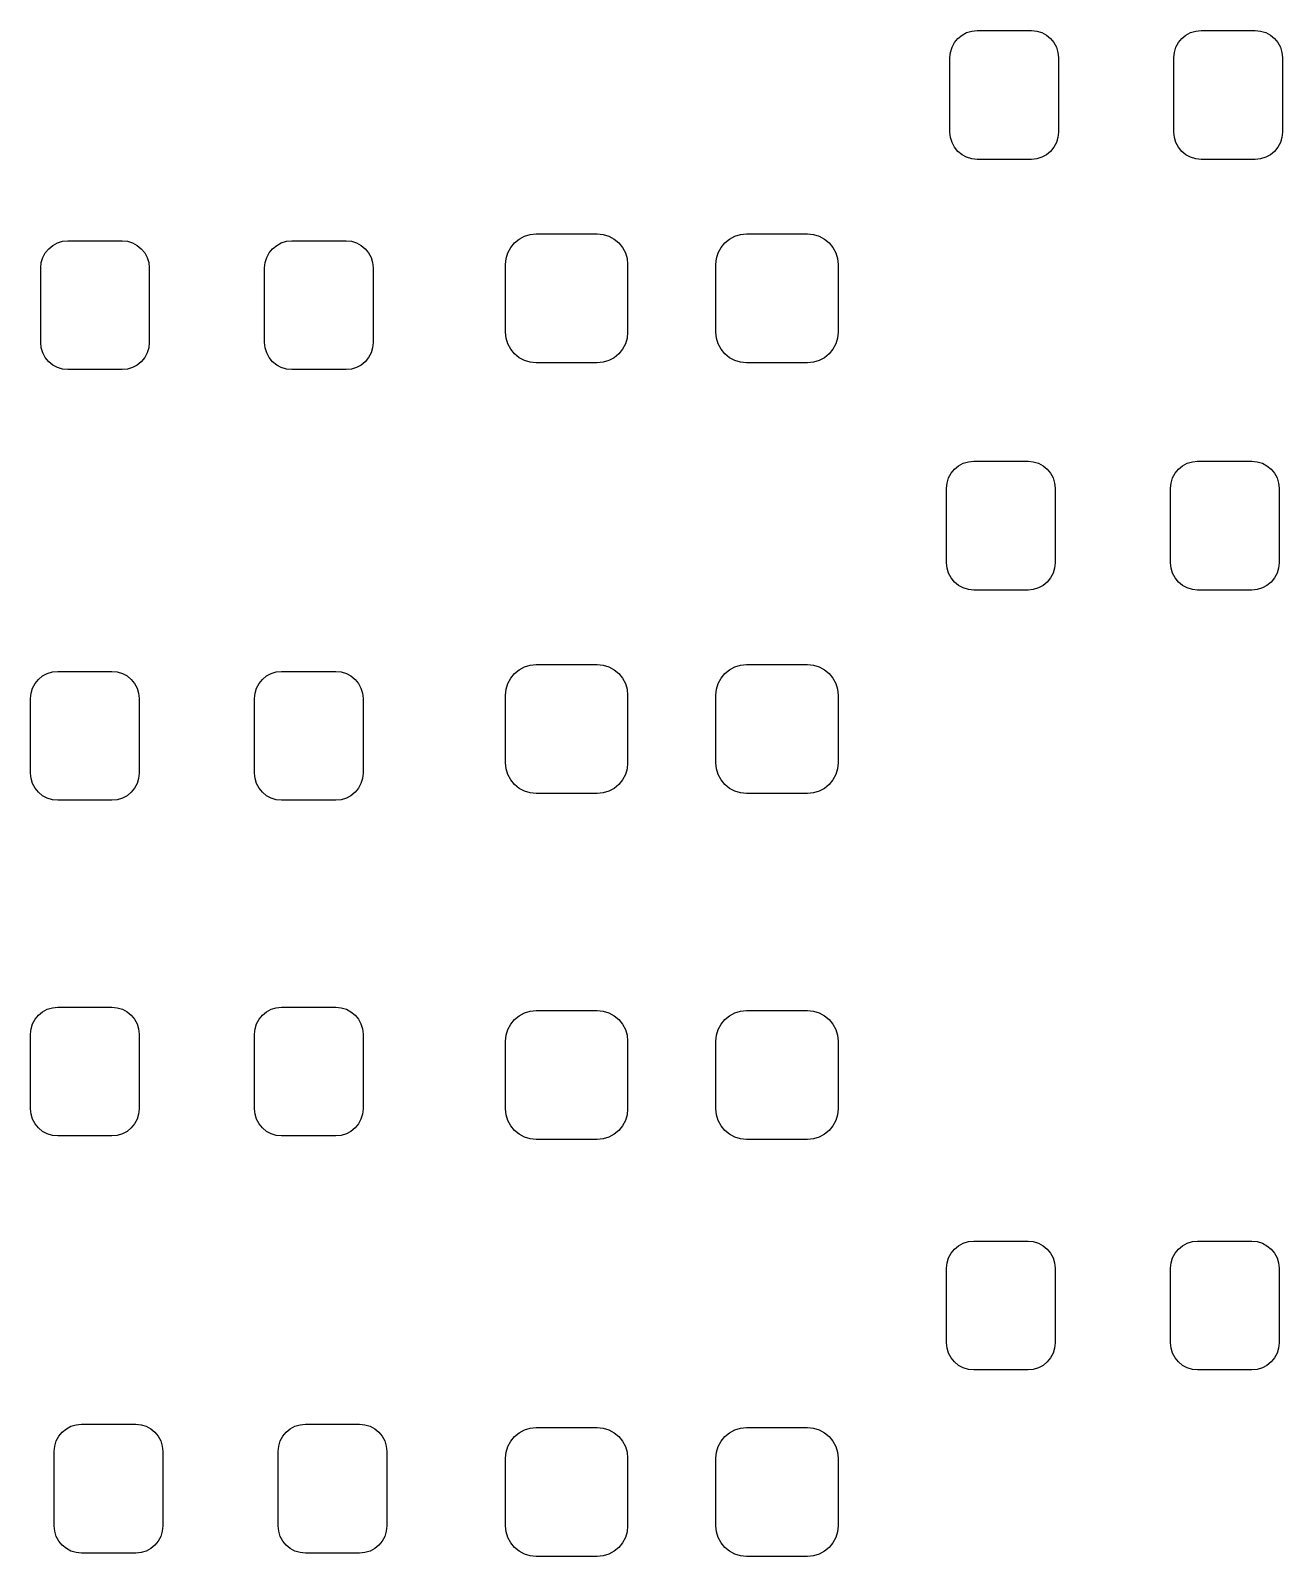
# Model space of a CAD drawing. Extents: x 107 to 210, y -143 to -92.
# Drawn here: x 117.05 to 126.28, y -105.67 to -94.42 of the extents above; entities that cross this region are included whole.
import ezdxf

# ---------------------------------------------------------------- set-up
doc = ezdxf.new("R2010")
doc.units = 0
doc.layers.add('BLACK', color=7, linetype='CONTINUOUS')

msp = doc.modelspace()

# ---------------------------------------------------------------- linework, layer by layer
at = {"layer": 'BLACK', "linetype": 'CONTINUOUS'}
for p, q in [((123.859, -94.5139), (123.884, -94.4836)), ((123.884, -94.4836), (123.914, -94.4587)), ((123.914, -94.4587), (123.948, -94.4402)), ((123.948, -94.4402), (123.986, -94.4288)), ((123.986, -94.4288), (124.025, -94.425)), ((124.025, -94.425), (124.425, -94.425)), ((124.425, -94.425), (124.464, -94.4288)), ((124.464, -94.4288), (124.502, -94.4402)), ((124.502, -94.4402), (124.536, -94.4587)), ((124.536, -94.4587), (124.566, -94.4836)), ((124.566, -94.4836), (124.591, -94.5139)), ((125.509, -94.5139), (125.534, -94.4836)), ((125.534, -94.4836), (125.564, -94.4587)), ((125.564, -94.4587), (125.598, -94.4402)), ((125.598, -94.4402), (125.636, -94.4288)), ((125.636, -94.4288), (125.675, -94.425)), ((125.675, -94.425), (126.075, -94.425)), ((126.075, -94.425), (126.114, -94.4288)), ((126.114, -94.4288), (126.152, -94.4402)), ((126.152, -94.4402), (126.186, -94.4587)), ((126.186, -94.4587), (126.216, -94.4836)), ((126.216, -94.4836), (126.241, -94.5139)), ((123.825, -94.625), (123.829, -94.586)), ((123.829, -94.586), (123.84, -94.5485)), ((123.84, -94.5485), (123.859, -94.5139)), ((124.591, -94.5139), (124.61, -94.5485)), ((124.61, -94.5485), (124.621, -94.586)), ((124.621, -94.586), (124.625, -94.625)), ((125.475, -94.625), (125.479, -94.586)), ((125.479, -94.586), (125.49, -94.5485)), ((125.49, -94.5485), (125.509, -94.5139)), ((126.241, -94.5139), (126.26, -94.5485)), ((126.26, -94.5485), (126.271, -94.586)), ((126.271, -94.586), (126.275, -94.625)), ((123.825, -95.175), (123.825, -94.625)), ((124.625, -94.625), (124.625, -95.175)), ((125.475, -95.175), (125.475, -94.625)), ((126.275, -94.625), (126.275, -95.175)), ((123.829, -95.214), (123.825, -95.175)), ((124.625, -95.175), (124.621, -95.214)), ((125.479, -95.214), (125.475, -95.175)), ((126.275, -95.175), (126.271, -95.214)), ((123.84, -95.2515), (123.829, -95.214)), ((123.859, -95.2861), (123.84, -95.2515)), ((123.884, -95.3164), (123.859, -95.2861)), ((124.591, -95.2861), (124.566, -95.3164)), ((124.61, -95.2515), (124.591, -95.2861)), ((124.621, -95.214), (124.61, -95.2515)), ((125.49, -95.2515), (125.479, -95.214)), ((125.509, -95.2861), (125.49, -95.2515)), ((125.534, -95.3164), (125.509, -95.2861)), ((126.241, -95.2861), (126.216, -95.3164)), ((126.26, -95.2515), (126.241, -95.2861)), ((126.271, -95.214), (126.26, -95.2515)), ((123.914, -95.3413), (123.884, -95.3164)), ((123.948, -95.3598), (123.914, -95.3413)), ((123.986, -95.3712), (123.948, -95.3598)), ((124.025, -95.375), (123.986, -95.3712)), ((124.425, -95.375), (124.025, -95.375)), ((124.464, -95.3712), (124.425, -95.375)), ((124.502, -95.3598), (124.464, -95.3712)), ((124.536, -95.3413), (124.502, -95.3598)), ((124.566, -95.3164), (124.536, -95.3413)), ((125.564, -95.3413), (125.534, -95.3164)), ((125.598, -95.3598), (125.564, -95.3413)), ((125.636, -95.3712), (125.598, -95.3598)), ((125.675, -95.375), (125.636, -95.3712)), ((126.075, -95.375), (125.675, -95.375)), ((126.114, -95.3712), (126.075, -95.375)), ((126.152, -95.3598), (126.114, -95.3712)), ((126.186, -95.3413), (126.152, -95.3598)), ((126.216, -95.3164), (126.186, -95.3413)), ((120.65, -95.9629), (120.689, -95.9421)), ((120.689, -95.9421), (120.731, -95.9293)), ((120.731, -95.9293), (120.775, -95.925)), ((120.775, -95.925), (121.225, -95.925)), ((121.225, -95.925), (121.269, -95.9293)), ((121.269, -95.9293), (121.311, -95.9421)), ((121.311, -95.9421), (121.35, -95.9629)), ((122.2, -95.9629), (122.239, -95.9421)), ((122.239, -95.9421), (122.281, -95.9293)), ((122.281, -95.9293), (122.325, -95.925)), ((122.325, -95.925), (122.775, -95.925)), ((122.775, -95.925), (122.819, -95.9293)), ((122.819, -95.9293), (122.861, -95.9421)), ((122.861, -95.9421), (122.9, -95.9629)), ((117.14, -96.0985), (117.159, -96.0639)), ((117.159, -96.0639), (117.184, -96.0336)), ((117.184, -96.0336), (117.214, -96.0087)), ((117.214, -96.0087), (117.248, -95.9902)), ((117.248, -95.9902), (117.286, -95.9788)), ((117.286, -95.9788), (117.325, -95.975)), ((117.325, -95.975), (117.725, -95.975)), ((117.725, -95.975), (117.764, -95.9788)), ((117.764, -95.9788), (117.802, -95.9902)), ((117.802, -95.9902), (117.836, -96.0087)), ((117.836, -96.0087), (117.866, -96.0336)), ((117.866, -96.0336), (117.891, -96.0639)), ((117.891, -96.0639), (117.91, -96.0985)), ((118.79, -96.0985), (118.809, -96.0639)), ((118.809, -96.0639), (118.834, -96.0336)), ((118.834, -96.0336), (118.864, -96.0087)), ((118.864, -96.0087), (118.898, -95.9902)), ((118.898, -95.9902), (118.936, -95.9788)), ((118.936, -95.9788), (118.975, -95.975)), ((118.975, -95.975), (119.375, -95.975)), ((119.375, -95.975), (119.414, -95.9788)), ((119.414, -95.9788), (119.452, -95.9902)), ((119.452, -95.9902), (119.486, -96.0087)), ((119.486, -96.0087), (119.516, -96.0336)), ((119.516, -96.0336), (119.541, -96.0639)), ((119.541, -96.0639), (119.56, -96.0985)), ((120.554, -96.1061), (120.567, -96.0639)), ((120.567, -96.0639), (120.588, -96.025)), ((120.588, -96.025), (120.616, -95.9909)), ((120.616, -95.9909), (120.65, -95.9629)), ((121.35, -95.9629), (121.384, -95.9909)), ((121.384, -95.9909), (121.412, -96.025)), ((121.412, -96.025), (121.433, -96.0639)), ((121.433, -96.0639), (121.446, -96.1061)), ((122.104, -96.1061), (122.117, -96.0639)), ((122.117, -96.0639), (122.138, -96.025)), ((122.138, -96.025), (122.166, -95.9909)), ((122.166, -95.9909), (122.2, -95.9629)), ((122.9, -95.9629), (122.934, -95.9909)), ((122.934, -95.9909), (122.962, -96.025)), ((122.962, -96.025), (122.983, -96.0639)), ((122.983, -96.0639), (122.996, -96.1061)), ((117.125, -96.175), (117.129, -96.136)), ((117.125, -96.725), (117.125, -96.175)), ((117.129, -96.136), (117.14, -96.0985)), ((117.91, -96.0985), (117.921, -96.136)), ((117.921, -96.136), (117.925, -96.175)), ((117.925, -96.175), (117.925, -96.725)), ((118.775, -96.175), (118.779, -96.136)), ((118.775, -96.725), (118.775, -96.175)), ((118.779, -96.136), (118.79, -96.0985)), ((119.56, -96.0985), (119.571, -96.136)), ((119.571, -96.136), (119.575, -96.175)), ((119.575, -96.175), (119.575, -96.725)), ((120.55, -96.15), (120.554, -96.1061)), ((120.55, -96.65), (120.55, -96.15)), ((121.446, -96.1061), (121.45, -96.15)), ((121.45, -96.15), (121.45, -96.65)), ((122.1, -96.15), (122.104, -96.1061)), ((122.1, -96.65), (122.1, -96.15)), ((122.996, -96.1061), (123, -96.15)), ((123, -96.15), (123, -96.65)), ((117.129, -96.764), (117.125, -96.725)), ((117.925, -96.725), (117.921, -96.764)), ((118.779, -96.764), (118.775, -96.725)), ((119.575, -96.725), (119.571, -96.764)), ((120.554, -96.6939), (120.55, -96.65)), ((120.567, -96.7361), (120.554, -96.6939)), ((120.588, -96.775), (120.567, -96.7361)), ((121.433, -96.7361), (121.412, -96.775)), ((121.446, -96.6939), (121.433, -96.7361)), ((121.45, -96.65), (121.446, -96.6939)), ((122.104, -96.6939), (122.1, -96.65)), ((122.117, -96.7361), (122.104, -96.6939)), ((122.138, -96.775), (122.117, -96.7361)), ((122.983, -96.7361), (122.962, -96.775)), ((122.996, -96.6939), (122.983, -96.7361)), ((123, -96.65), (122.996, -96.6939)), ((117.14, -96.8015), (117.129, -96.764)), ((117.159, -96.8361), (117.14, -96.8015)), ((117.184, -96.8664), (117.159, -96.8361)), ((117.891, -96.8361), (117.866, -96.8664)), ((117.91, -96.8015), (117.891, -96.8361)), ((117.921, -96.764), (117.91, -96.8015)), ((118.79, -96.8015), (118.779, -96.764)), ((118.809, -96.8361), (118.79, -96.8015)), ((118.834, -96.8664), (118.809, -96.8361)), ((119.541, -96.8361), (119.516, -96.8664)), ((119.56, -96.8015), (119.541, -96.8361)), ((119.571, -96.764), (119.56, -96.8015)), ((120.616, -96.8091), (120.588, -96.775)), ((120.65, -96.8371), (120.616, -96.8091)), ((120.689, -96.8579), (120.65, -96.8371)), ((120.731, -96.8707), (120.689, -96.8579)), ((121.311, -96.8579), (121.269, -96.8707)), ((121.35, -96.8371), (121.311, -96.8579)), ((121.384, -96.8091), (121.35, -96.8371)), ((121.412, -96.775), (121.384, -96.8091)), ((122.166, -96.8091), (122.138, -96.775)), ((122.2, -96.8371), (122.166, -96.8091)), ((122.239, -96.8579), (122.2, -96.8371)), ((122.281, -96.8707), (122.239, -96.8579)), ((122.861, -96.8579), (122.819, -96.8707)), ((122.9, -96.8371), (122.861, -96.8579)), ((122.934, -96.8091), (122.9, -96.8371)), ((122.962, -96.775), (122.934, -96.8091)), ((117.214, -96.8913), (117.184, -96.8664)), ((117.248, -96.9098), (117.214, -96.8913)), ((117.286, -96.9212), (117.248, -96.9098)), ((117.325, -96.925), (117.286, -96.9212)), ((117.725, -96.925), (117.325, -96.925)), ((117.764, -96.9212), (117.725, -96.925)), ((117.802, -96.9098), (117.764, -96.9212)), ((117.836, -96.8913), (117.802, -96.9098)), ((117.866, -96.8664), (117.836, -96.8913)), ((118.864, -96.8913), (118.834, -96.8664)), ((118.898, -96.9098), (118.864, -96.8913)), ((118.936, -96.9212), (118.898, -96.9098)), ((118.975, -96.925), (118.936, -96.9212)), ((119.375, -96.925), (118.975, -96.925)), ((119.414, -96.9212), (119.375, -96.925)), ((119.452, -96.9098), (119.414, -96.9212)), ((119.486, -96.8913), (119.452, -96.9098)), ((119.516, -96.8664), (119.486, -96.8913)), ((120.775, -96.875), (120.731, -96.8707)), ((121.225, -96.875), (120.775, -96.875)), ((121.269, -96.8707), (121.225, -96.875)), ((122.325, -96.875), (122.281, -96.8707)), ((122.775, -96.875), (122.325, -96.875)), ((122.819, -96.8707), (122.775, -96.875)), ((123.859, -97.6586), (123.889, -97.6337)), ((123.889, -97.6337), (123.923, -97.6152)), ((123.923, -97.6152), (123.961, -97.6038)), ((123.961, -97.6038), (124, -97.6)), ((124, -97.6), (124.4, -97.6)), ((124.4, -97.6), (124.439, -97.6038)), ((124.439, -97.6038), (124.477, -97.6152)), ((124.477, -97.6152), (124.511, -97.6337)), ((124.511, -97.6337), (124.541, -97.6586)), ((125.509, -97.6586), (125.539, -97.6337)), ((125.539, -97.6337), (125.573, -97.6152)), ((125.573, -97.6152), (125.611, -97.6038)), ((125.611, -97.6038), (125.65, -97.6)), ((125.65, -97.6), (126.05, -97.6)), ((126.05, -97.6), (126.089, -97.6038)), ((126.089, -97.6038), (126.127, -97.6152)), ((126.127, -97.6152), (126.161, -97.6337)), ((126.161, -97.6337), (126.191, -97.6586)), ((123.8, -97.8), (123.804, -97.761)), ((123.804, -97.761), (123.815, -97.7235)), ((123.815, -97.7235), (123.834, -97.6889)), ((123.834, -97.6889), (123.859, -97.6586)), ((124.541, -97.6586), (124.566, -97.6889)), ((124.566, -97.6889), (124.585, -97.7235)), ((124.585, -97.7235), (124.596, -97.761)), ((124.596, -97.761), (124.6, -97.8)), ((125.45, -97.8), (125.454, -97.761)), ((125.454, -97.761), (125.465, -97.7235)), ((125.465, -97.7235), (125.484, -97.6889)), ((125.484, -97.6889), (125.509, -97.6586)), ((126.191, -97.6586), (126.216, -97.6889)), ((126.216, -97.6889), (126.235, -97.7235)), ((126.235, -97.7235), (126.246, -97.761)), ((126.246, -97.761), (126.25, -97.8)), ((123.8, -98.35), (123.8, -97.8)), ((124.6, -97.8), (124.6, -98.35)), ((125.45, -98.35), (125.45, -97.8)), ((126.25, -97.8), (126.25, -98.35)), ((123.804, -98.389), (123.8, -98.35)), ((123.815, -98.4265), (123.804, -98.389)), ((123.834, -98.4611), (123.815, -98.4265)), ((124.585, -98.4265), (124.566, -98.4611)), ((124.596, -98.389), (124.585, -98.4265)), ((124.6, -98.35), (124.596, -98.389)), ((125.454, -98.389), (125.45, -98.35)), ((125.465, -98.4265), (125.454, -98.389)), ((125.484, -98.4611), (125.465, -98.4265)), ((126.235, -98.4265), (126.216, -98.4611)), ((126.246, -98.389), (126.235, -98.4265)), ((126.25, -98.35), (126.246, -98.389)), ((123.859, -98.4914), (123.834, -98.4611)), ((123.889, -98.5163), (123.859, -98.4914)), ((123.923, -98.5348), (123.889, -98.5163)), ((123.961, -98.5462), (123.923, -98.5348)), ((124, -98.55), (123.961, -98.5462)), ((124.4, -98.55), (124, -98.55)), ((124.439, -98.5462), (124.4, -98.55)), ((124.477, -98.5348), (124.439, -98.5462)), ((124.511, -98.5163), (124.477, -98.5348)), ((124.541, -98.4914), (124.511, -98.5163)), ((124.566, -98.4611), (124.541, -98.4914)), ((125.509, -98.4914), (125.484, -98.4611)), ((125.539, -98.5163), (125.509, -98.4914)), ((125.573, -98.5348), (125.539, -98.5163)), ((125.611, -98.5462), (125.573, -98.5348)), ((125.65, -98.55), (125.611, -98.5462)), ((126.05, -98.55), (125.65, -98.55)), ((126.089, -98.5462), (126.05, -98.55)), ((126.127, -98.5348), (126.089, -98.5462)), ((126.161, -98.5163), (126.127, -98.5348)), ((126.191, -98.4914), (126.161, -98.5163)), ((126.216, -98.4611), (126.191, -98.4914)), ((120.689, -99.1171), (120.731, -99.1043)), ((120.731, -99.1043), (120.775, -99.1)), ((120.775, -99.1), (121.225, -99.1)), ((121.225, -99.1), (121.269, -99.1043)), ((121.269, -99.1043), (121.311, -99.1171)), ((122.239, -99.1171), (122.281, -99.1043)), ((122.281, -99.1043), (122.325, -99.1)), ((122.325, -99.1), (122.775, -99.1)), ((122.775, -99.1), (122.819, -99.1043)), ((122.819, -99.1043), (122.861, -99.1171)), ((117.084, -99.2389), (117.109, -99.2086)), ((117.109, -99.2086), (117.139, -99.1837)), ((117.139, -99.1837), (117.173, -99.1652)), ((117.173, -99.1652), (117.211, -99.1538)), ((117.211, -99.1538), (117.25, -99.15)), ((117.25, -99.15), (117.65, -99.15)), ((117.65, -99.15), (117.689, -99.1538)), ((117.689, -99.1538), (117.727, -99.1652)), ((117.727, -99.1652), (117.761, -99.1837)), ((117.761, -99.1837), (117.791, -99.2086)), ((117.791, -99.2086), (117.816, -99.2389)), ((118.734, -99.2389), (118.759, -99.2086)), ((118.759, -99.2086), (118.789, -99.1837)), ((118.789, -99.1837), (118.823, -99.1652)), ((118.823, -99.1652), (118.861, -99.1538)), ((118.861, -99.1538), (118.9, -99.15)), ((118.9, -99.15), (119.3, -99.15)), ((119.3, -99.15), (119.339, -99.1538)), ((119.339, -99.1538), (119.377, -99.1652)), ((119.377, -99.1652), (119.411, -99.1837)), ((119.411, -99.1837), (119.441, -99.2086)), ((119.441, -99.2086), (119.466, -99.2389)), ((120.567, -99.2389), (120.588, -99.2)), ((120.588, -99.2), (120.616, -99.1659)), ((120.616, -99.1659), (120.65, -99.1379)), ((120.65, -99.1379), (120.689, -99.1171)), ((121.311, -99.1171), (121.35, -99.1379)), ((121.35, -99.1379), (121.384, -99.1659)), ((121.384, -99.1659), (121.412, -99.2)), ((121.412, -99.2), (121.433, -99.2389)), ((122.117, -99.2389), (122.138, -99.2)), ((122.138, -99.2), (122.166, -99.1659)), ((122.166, -99.1659), (122.2, -99.1379)), ((122.2, -99.1379), (122.239, -99.1171)), ((122.861, -99.1171), (122.9, -99.1379)), ((122.9, -99.1379), (122.934, -99.1659)), ((122.934, -99.1659), (122.962, -99.2)), ((122.962, -99.2), (122.983, -99.2389)), ((117.05, -99.35), (117.054, -99.311)), ((117.054, -99.311), (117.065, -99.2735)), ((117.065, -99.2735), (117.084, -99.2389)), ((117.816, -99.2389), (117.835, -99.2735)), ((117.835, -99.2735), (117.846, -99.311)), ((117.846, -99.311), (117.85, -99.35)), ((118.7, -99.35), (118.704, -99.311)), ((118.704, -99.311), (118.715, -99.2735)), ((118.715, -99.2735), (118.734, -99.2389)), ((119.466, -99.2389), (119.485, -99.2735)), ((119.485, -99.2735), (119.496, -99.311)), ((119.496, -99.311), (119.5, -99.35)), ((120.55, -99.325), (120.554, -99.2811)), ((120.55, -99.825), (120.55, -99.325)), ((120.554, -99.2811), (120.567, -99.2389)), ((121.433, -99.2389), (121.446, -99.2811)), ((121.446, -99.2811), (121.45, -99.325)), ((121.45, -99.325), (121.45, -99.825)), ((122.1, -99.325), (122.104, -99.2811)), ((122.1, -99.825), (122.1, -99.325)), ((122.104, -99.2811), (122.117, -99.2389)), ((122.983, -99.2389), (122.996, -99.2811)), ((122.996, -99.2811), (123, -99.325)), ((123, -99.325), (123, -99.825)), ((117.05, -99.9), (117.05, -99.35)), ((117.85, -99.35), (117.85, -99.9)), ((118.7, -99.9), (118.7, -99.35)), ((119.5, -99.35), (119.5, -99.9)), ((117.054, -99.939), (117.05, -99.9)), ((117.85, -99.9), (117.846, -99.939)), ((118.704, -99.939), (118.7, -99.9)), ((119.5, -99.9), (119.496, -99.939)), ((120.554, -99.8689), (120.55, -99.825)), ((120.567, -99.9111), (120.554, -99.8689)), ((121.446, -99.8689), (121.433, -99.9111)), ((121.45, -99.825), (121.446, -99.8689)), ((122.104, -99.8689), (122.1, -99.825)), ((122.117, -99.9111), (122.104, -99.8689)), ((122.996, -99.8689), (122.983, -99.9111)), ((123, -99.825), (122.996, -99.8689)), ((117.065, -99.9765), (117.054, -99.939)), ((117.084, -100.011), (117.065, -99.9765)), ((117.109, -100.041), (117.084, -100.011)), ((117.816, -100.011), (117.791, -100.041)), ((117.835, -99.9765), (117.816, -100.011)), ((117.846, -99.939), (117.835, -99.9765)), ((118.715, -99.9765), (118.704, -99.939)), ((118.734, -100.011), (118.715, -99.9765)), ((118.759, -100.041), (118.734, -100.011)), ((119.466, -100.011), (119.441, -100.041)), ((119.485, -99.9765), (119.466, -100.011)), ((119.496, -99.939), (119.485, -99.9765)), ((120.588, -99.95), (120.567, -99.9111)), ((120.616, -99.9841), (120.588, -99.95)), ((120.65, -100.012), (120.616, -99.9841)), ((120.689, -100.033), (120.65, -100.012)), ((121.35, -100.012), (121.311, -100.033)), ((121.384, -99.9841), (121.35, -100.012)), ((121.412, -99.95), (121.384, -99.9841)), ((121.433, -99.9111), (121.412, -99.95)), ((122.138, -99.95), (122.117, -99.9111)), ((122.166, -99.9841), (122.138, -99.95)), ((122.2, -100.012), (122.166, -99.9841)), ((122.239, -100.033), (122.2, -100.012)), ((122.9, -100.012), (122.861, -100.033)), ((122.934, -99.9841), (122.9, -100.012)), ((122.962, -99.95), (122.934, -99.9841)), ((122.983, -99.9111), (122.962, -99.95)), ((117.139, -100.066), (117.109, -100.041)), ((117.173, -100.085), (117.139, -100.066)), ((117.211, -100.096), (117.173, -100.085)), ((117.25, -100.1), (117.211, -100.096)), ((117.65, -100.1), (117.25, -100.1)), ((117.689, -100.096), (117.65, -100.1)), ((117.727, -100.085), (117.689, -100.096)), ((117.761, -100.066), (117.727, -100.085)), ((117.791, -100.041), (117.761, -100.066)), ((118.789, -100.066), (118.759, -100.041)), ((118.823, -100.085), (118.789, -100.066)), ((118.861, -100.096), (118.823, -100.085)), ((118.9, -100.1), (118.861, -100.096)), ((119.3, -100.1), (118.9, -100.1)), ((119.339, -100.096), (119.3, -100.1)), ((119.377, -100.085), (119.339, -100.096)), ((119.411, -100.066), (119.377, -100.085)), ((119.441, -100.041), (119.411, -100.066)), ((120.731, -100.046), (120.689, -100.033)), ((120.775, -100.05), (120.731, -100.046)), ((121.225, -100.05), (120.775, -100.05)), ((121.269, -100.046), (121.225, -100.05)), ((121.311, -100.033), (121.269, -100.046)), ((122.281, -100.046), (122.239, -100.033)), ((122.325, -100.05), (122.281, -100.046)), ((122.775, -100.05), (122.325, -100.05)), ((122.819, -100.046), (122.775, -100.05)), ((122.861, -100.033), (122.819, -100.046)), ((117.084, -101.714), (117.109, -101.684)), ((117.109, -101.684), (117.139, -101.659)), ((117.139, -101.659), (117.173, -101.64)), ((117.173, -101.64), (117.211, -101.629)), ((117.211, -101.629), (117.25, -101.625)), ((117.25, -101.625), (117.65, -101.625)), ((117.65, -101.625), (117.689, -101.629)), ((117.689, -101.629), (117.727, -101.64)), ((117.727, -101.64), (117.761, -101.659)), ((117.761, -101.659), (117.791, -101.684)), ((117.791, -101.684), (117.816, -101.714)), ((118.734, -101.714), (118.759, -101.684)), ((118.759, -101.684), (118.789, -101.659)), ((118.789, -101.659), (118.823, -101.64)), ((118.823, -101.64), (118.861, -101.629)), ((118.861, -101.629), (118.9, -101.625)), ((118.9, -101.625), (119.3, -101.625)), ((119.3, -101.625), (119.339, -101.629)), ((119.339, -101.629), (119.377, -101.64)), ((119.377, -101.64), (119.411, -101.659)), ((119.411, -101.659), (119.441, -101.684)), ((119.441, -101.684), (119.466, -101.714)), ((120.616, -101.716), (120.65, -101.688)), ((120.65, -101.688), (120.689, -101.667)), ((120.689, -101.667), (120.731, -101.654)), ((120.731, -101.654), (120.775, -101.65)), ((120.775, -101.65), (121.225, -101.65)), ((121.225, -101.65), (121.269, -101.654)), ((121.269, -101.654), (121.311, -101.667)), ((121.311, -101.667), (121.35, -101.688)), ((121.35, -101.688), (121.384, -101.716)), ((122.166, -101.716), (122.2, -101.688)), ((122.2, -101.688), (122.239, -101.667)), ((122.239, -101.667), (122.281, -101.654)), ((122.281, -101.654), (122.325, -101.65)), ((122.325, -101.65), (122.775, -101.65)), ((122.775, -101.65), (122.819, -101.654)), ((122.819, -101.654), (122.861, -101.667)), ((122.861, -101.667), (122.9, -101.688)), ((122.9, -101.688), (122.934, -101.716)), ((117.05, -101.825), (117.054, -101.786)), ((117.054, -101.786), (117.065, -101.748)), ((117.065, -101.748), (117.084, -101.714)), ((117.816, -101.714), (117.835, -101.748)), ((117.835, -101.748), (117.846, -101.786)), ((117.846, -101.786), (117.85, -101.825)), ((118.7, -101.825), (118.704, -101.786)), ((118.704, -101.786), (118.715, -101.748)), ((118.715, -101.748), (118.734, -101.714)), ((119.466, -101.714), (119.485, -101.748)), ((119.485, -101.748), (119.496, -101.786)), ((119.496, -101.786), (119.5, -101.825)), ((120.554, -101.831), (120.567, -101.789)), ((120.567, -101.789), (120.588, -101.75)), ((120.588, -101.75), (120.616, -101.716)), ((121.384, -101.716), (121.412, -101.75)), ((121.412, -101.75), (121.433, -101.789)), ((121.433, -101.789), (121.446, -101.831)), ((122.104, -101.831), (122.117, -101.789)), ((122.117, -101.789), (122.138, -101.75)), ((122.138, -101.75), (122.166, -101.716)), ((122.934, -101.716), (122.962, -101.75)), ((122.962, -101.75), (122.983, -101.789)), ((122.983, -101.789), (122.996, -101.831)), ((117.05, -102.375), (117.05, -101.825)), ((117.85, -101.825), (117.85, -102.375)), ((118.7, -102.375), (118.7, -101.825)), ((119.5, -101.825), (119.5, -102.375)), ((120.55, -101.875), (120.554, -101.831)), ((120.55, -102.375), (120.55, -101.875)), ((121.446, -101.831), (121.45, -101.875)), ((121.45, -101.875), (121.45, -102.375)), ((122.1, -101.875), (122.104, -101.831)), ((122.1, -102.375), (122.1, -101.875)), ((122.996, -101.831), (123, -101.875)), ((123, -101.875), (123, -102.375)), ((117.054, -102.414), (117.05, -102.375)), ((117.85, -102.375), (117.846, -102.414)), ((118.704, -102.414), (118.7, -102.375)), ((119.5, -102.375), (119.496, -102.414)), ((120.554, -102.419), (120.55, -102.375)), ((121.45, -102.375), (121.446, -102.419)), ((122.104, -102.419), (122.1, -102.375)), ((123, -102.375), (122.996, -102.419)), ((117.065, -102.452), (117.054, -102.414)), ((117.084, -102.486), (117.065, -102.452)), ((117.109, -102.516), (117.084, -102.486)), ((117.816, -102.486), (117.791, -102.516)), ((117.835, -102.452), (117.816, -102.486)), ((117.846, -102.414), (117.835, -102.452)), ((118.715, -102.452), (118.704, -102.414)), ((118.734, -102.486), (118.715, -102.452)), ((118.759, -102.516), (118.734, -102.486)), ((119.466, -102.486), (119.441, -102.516)), ((119.485, -102.452), (119.466, -102.486)), ((119.496, -102.414), (119.485, -102.452)), ((120.567, -102.461), (120.554, -102.419)), ((120.588, -102.5), (120.567, -102.461)), ((121.433, -102.461), (121.412, -102.5)), ((121.446, -102.419), (121.433, -102.461)), ((122.117, -102.461), (122.104, -102.419)), ((122.138, -102.5), (122.117, -102.461)), ((122.983, -102.461), (122.962, -102.5)), ((122.996, -102.419), (122.983, -102.461)), ((117.139, -102.541), (117.109, -102.516)), ((117.173, -102.56), (117.139, -102.541)), ((117.211, -102.571), (117.173, -102.56)), ((117.25, -102.575), (117.211, -102.571)), ((117.65, -102.575), (117.25, -102.575)), ((117.689, -102.571), (117.65, -102.575)), ((117.727, -102.56), (117.689, -102.571)), ((117.761, -102.541), (117.727, -102.56)), ((117.791, -102.516), (117.761, -102.541)), ((118.789, -102.541), (118.759, -102.516)), ((118.823, -102.56), (118.789, -102.541)), ((118.861, -102.571), (118.823, -102.56)), ((118.9, -102.575), (118.861, -102.571)), ((119.3, -102.575), (118.9, -102.575)), ((119.339, -102.571), (119.3, -102.575)), ((119.377, -102.56), (119.339, -102.571)), ((119.411, -102.541), (119.377, -102.56)), ((119.441, -102.516), (119.411, -102.541)), ((120.616, -102.534), (120.588, -102.5)), ((120.65, -102.562), (120.616, -102.534)), ((120.689, -102.583), (120.65, -102.562)), ((120.731, -102.596), (120.689, -102.583)), ((120.775, -102.6), (120.731, -102.596)), ((121.225, -102.6), (120.775, -102.6)), ((121.269, -102.596), (121.225, -102.6)), ((121.311, -102.583), (121.269, -102.596)), ((121.35, -102.562), (121.311, -102.583)), ((121.384, -102.534), (121.35, -102.562)), ((121.412, -102.5), (121.384, -102.534)), ((122.166, -102.534), (122.138, -102.5)), ((122.2, -102.562), (122.166, -102.534)), ((122.239, -102.583), (122.2, -102.562)), ((122.281, -102.596), (122.239, -102.583)), ((122.325, -102.6), (122.281, -102.596)), ((122.775, -102.6), (122.325, -102.6)), ((122.819, -102.596), (122.775, -102.6)), ((122.861, -102.583), (122.819, -102.596)), ((122.9, -102.562), (122.861, -102.583)), ((122.934, -102.534), (122.9, -102.562)), ((122.962, -102.5), (122.934, -102.534)), ((123.859, -103.409), (123.889, -103.384)), ((123.889, -103.384), (123.923, -103.365)), ((123.923, -103.365), (123.961, -103.354)), ((123.961, -103.354), (124, -103.35)), ((124, -103.35), (124.4, -103.35)), ((124.4, -103.35), (124.439, -103.354)), ((124.439, -103.354), (124.477, -103.365)), ((124.477, -103.365), (124.511, -103.384)), ((124.511, -103.384), (124.541, -103.409)), ((125.509, -103.409), (125.539, -103.384)), ((125.539, -103.384), (125.573, -103.365)), ((125.573, -103.365), (125.611, -103.354)), ((125.611, -103.354), (125.65, -103.35)), ((125.65, -103.35), (126.05, -103.35)), ((126.05, -103.35), (126.089, -103.354)), ((126.089, -103.354), (126.127, -103.365)), ((126.127, -103.365), (126.161, -103.384)), ((126.161, -103.384), (126.191, -103.409)), ((123.804, -103.511), (123.815, -103.473)), ((123.815, -103.473), (123.834, -103.439)), ((123.834, -103.439), (123.859, -103.409)), ((124.541, -103.409), (124.566, -103.439)), ((124.566, -103.439), (124.585, -103.473)), ((124.585, -103.473), (124.596, -103.511)), ((125.454, -103.511), (125.465, -103.473)), ((125.465, -103.473), (125.484, -103.439)), ((125.484, -103.439), (125.509, -103.409)), ((126.191, -103.409), (126.216, -103.439)), ((126.216, -103.439), (126.235, -103.473)), ((126.235, -103.473), (126.246, -103.511)), ((123.8, -103.55), (123.804, -103.511)), ((123.8, -104.1), (123.8, -103.55)), ((124.596, -103.511), (124.6, -103.55)), ((124.6, -103.55), (124.6, -104.1)), ((125.45, -103.55), (125.454, -103.511)), ((125.45, -104.1), (125.45, -103.55)), ((126.246, -103.511), (126.25, -103.55)), ((126.25, -103.55), (126.25, -104.1)), ((123.804, -104.139), (123.8, -104.1)), ((123.815, -104.177), (123.804, -104.139)), ((124.596, -104.139), (124.585, -104.177)), ((124.6, -104.1), (124.596, -104.139)), ((125.454, -104.139), (125.45, -104.1)), ((125.465, -104.177), (125.454, -104.139)), ((126.246, -104.139), (126.235, -104.177)), ((126.25, -104.1), (126.246, -104.139)), ((123.834, -104.211), (123.815, -104.177)), ((123.859, -104.241), (123.834, -104.211)), ((123.889, -104.266), (123.859, -104.241)), ((123.923, -104.285), (123.889, -104.266)), ((123.961, -104.296), (123.923, -104.285)), ((124.477, -104.285), (124.439, -104.296)), ((124.511, -104.266), (124.477, -104.285)), ((124.541, -104.241), (124.511, -104.266)), ((124.566, -104.211), (124.541, -104.241)), ((124.585, -104.177), (124.566, -104.211)), ((125.484, -104.211), (125.465, -104.177)), ((125.509, -104.241), (125.484, -104.211)), ((125.539, -104.266), (125.509, -104.241)), ((125.573, -104.285), (125.539, -104.266)), ((125.611, -104.296), (125.573, -104.285)), ((126.127, -104.285), (126.089, -104.296)), ((126.161, -104.266), (126.127, -104.285)), ((126.191, -104.241), (126.161, -104.266)), ((126.216, -104.211), (126.191, -104.241)), ((126.235, -104.177), (126.216, -104.211)), ((124, -104.3), (123.961, -104.296)), ((124.4, -104.3), (124, -104.3)), ((124.439, -104.296), (124.4, -104.3)), ((125.65, -104.3), (125.611, -104.296)), ((126.05, -104.3), (125.65, -104.3)), ((126.089, -104.296), (126.05, -104.3)), ((117.284, -104.759), (117.314, -104.734)), ((117.314, -104.734), (117.348, -104.715)), ((117.348, -104.715), (117.386, -104.704)), ((117.386, -104.704), (117.425, -104.7)), ((117.425, -104.7), (117.825, -104.7)), ((117.825, -104.7), (117.864, -104.704)), ((117.864, -104.704), (117.902, -104.715)), ((117.902, -104.715), (117.936, -104.734)), ((117.936, -104.734), (117.966, -104.759)), ((118.934, -104.759), (118.964, -104.734)), ((118.964, -104.734), (118.998, -104.715)), ((118.998, -104.715), (119.036, -104.704)), ((119.036, -104.704), (119.075, -104.7)), ((119.075, -104.7), (119.475, -104.7)), ((119.475, -104.7), (119.514, -104.704)), ((119.514, -104.704), (119.552, -104.715)), ((119.552, -104.715), (119.586, -104.734)), ((119.586, -104.734), (119.616, -104.759)), ((120.689, -104.742), (120.731, -104.729)), ((120.731, -104.729), (120.775, -104.725)), ((120.775, -104.725), (121.225, -104.725)), ((121.225, -104.725), (121.269, -104.729)), ((121.269, -104.729), (121.311, -104.742)), ((122.239, -104.742), (122.281, -104.729)), ((122.281, -104.729), (122.325, -104.725)), ((122.325, -104.725), (122.775, -104.725)), ((122.775, -104.725), (122.819, -104.729)), ((122.819, -104.729), (122.861, -104.742)), ((117.229, -104.861), (117.24, -104.823)), ((117.24, -104.823), (117.259, -104.789)), ((117.259, -104.789), (117.284, -104.759)), ((117.966, -104.759), (117.991, -104.789)), ((117.991, -104.789), (118.01, -104.823)), ((118.01, -104.823), (118.021, -104.861)), ((118.879, -104.861), (118.89, -104.823)), ((118.89, -104.823), (118.909, -104.789)), ((118.909, -104.789), (118.934, -104.759)), ((119.616, -104.759), (119.641, -104.789)), ((119.641, -104.789), (119.66, -104.823)), ((119.66, -104.823), (119.671, -104.861)), ((120.567, -104.864), (120.588, -104.825)), ((120.588, -104.825), (120.616, -104.791)), ((120.616, -104.791), (120.65, -104.763)), ((120.65, -104.763), (120.689, -104.742)), ((121.311, -104.742), (121.35, -104.763)), ((121.35, -104.763), (121.384, -104.791)), ((121.384, -104.791), (121.412, -104.825)), ((121.412, -104.825), (121.433, -104.864)), ((122.117, -104.864), (122.138, -104.825)), ((122.138, -104.825), (122.166, -104.791)), ((122.166, -104.791), (122.2, -104.763)), ((122.2, -104.763), (122.239, -104.742)), ((122.861, -104.742), (122.9, -104.763)), ((122.9, -104.763), (122.934, -104.791)), ((122.934, -104.791), (122.962, -104.825)), ((122.962, -104.825), (122.983, -104.864)), ((117.225, -104.9), (117.229, -104.861)), ((117.225, -105.45), (117.225, -104.9)), ((118.021, -104.861), (118.025, -104.9)), ((118.025, -104.9), (118.025, -105.45)), ((118.875, -104.9), (118.879, -104.861)), ((118.875, -105.45), (118.875, -104.9)), ((119.671, -104.861), (119.675, -104.9)), ((119.675, -104.9), (119.675, -105.45)), ((120.55, -104.95), (120.554, -104.906)), ((120.55, -105.45), (120.55, -104.95)), ((120.554, -104.906), (120.567, -104.864)), ((121.433, -104.864), (121.446, -104.906)), ((121.446, -104.906), (121.45, -104.95)), ((121.45, -104.95), (121.45, -105.45)), ((122.1, -104.95), (122.104, -104.906)), ((122.1, -105.45), (122.1, -104.95)), ((122.104, -104.906), (122.117, -104.864)), ((122.983, -104.864), (122.996, -104.906)), ((122.996, -104.906), (123, -104.95)), ((123, -104.95), (123, -105.45)), ((117.229, -105.489), (117.225, -105.45)), ((117.24, -105.527), (117.229, -105.489)), ((118.021, -105.489), (118.01, -105.527)), ((118.025, -105.45), (118.021, -105.489)), ((118.879, -105.489), (118.875, -105.45)), ((118.89, -105.527), (118.879, -105.489)), ((119.671, -105.489), (119.66, -105.527)), ((119.675, -105.45), (119.671, -105.489)), ((120.554, -105.494), (120.55, -105.45)), ((120.567, -105.536), (120.554, -105.494)), ((121.446, -105.494), (121.433, -105.536)), ((121.45, -105.45), (121.446, -105.494)), ((122.104, -105.494), (122.1, -105.45)), ((122.117, -105.536), (122.104, -105.494)), ((122.996, -105.494), (122.983, -105.536)), ((123, -105.45), (122.996, -105.494)), ((117.259, -105.561), (117.24, -105.527)), ((117.284, -105.591), (117.259, -105.561)), ((117.314, -105.616), (117.284, -105.591)), ((117.348, -105.635), (117.314, -105.616)), ((117.386, -105.646), (117.348, -105.635)), ((117.902, -105.635), (117.864, -105.646)), ((117.936, -105.616), (117.902, -105.635)), ((117.966, -105.591), (117.936, -105.616)), ((117.991, -105.561), (117.966, -105.591)), ((118.01, -105.527), (117.991, -105.561)), ((118.909, -105.561), (118.89, -105.527)), ((118.934, -105.591), (118.909, -105.561)), ((118.964, -105.616), (118.934, -105.591)), ((118.998, -105.635), (118.964, -105.616)), ((119.036, -105.646), (118.998, -105.635)), ((119.552, -105.635), (119.514, -105.646)), ((119.586, -105.616), (119.552, -105.635)), ((119.616, -105.591), (119.586, -105.616)), ((119.641, -105.561), (119.616, -105.591)), ((119.66, -105.527), (119.641, -105.561)), ((120.588, -105.575), (120.567, -105.536)), ((120.616, -105.609), (120.588, -105.575)), ((120.65, -105.637), (120.616, -105.609)), ((120.689, -105.658), (120.65, -105.637)), ((121.35, -105.637), (121.311, -105.658)), ((121.384, -105.609), (121.35, -105.637)), ((121.412, -105.575), (121.384, -105.609)), ((121.433, -105.536), (121.412, -105.575)), ((122.138, -105.575), (122.117, -105.536)), ((122.166, -105.609), (122.138, -105.575)), ((122.2, -105.637), (122.166, -105.609)), ((122.239, -105.658), (122.2, -105.637)), ((122.9, -105.637), (122.861, -105.658)), ((122.934, -105.609), (122.9, -105.637)), ((122.962, -105.575), (122.934, -105.609)), ((122.983, -105.536), (122.962, -105.575)), ((117.425, -105.65), (117.386, -105.646)), ((117.825, -105.65), (117.425, -105.65)), ((117.864, -105.646), (117.825, -105.65)), ((119.075, -105.65), (119.036, -105.646)), ((119.475, -105.65), (119.075, -105.65)), ((119.514, -105.646), (119.475, -105.65)), ((120.731, -105.671), (120.689, -105.658)), ((120.775, -105.675), (120.731, -105.671)), ((121.225, -105.675), (120.775, -105.675)), ((121.269, -105.671), (121.225, -105.675)), ((121.311, -105.658), (121.269, -105.671)), ((122.281, -105.671), (122.239, -105.658)), ((122.325, -105.675), (122.281, -105.671)), ((122.775, -105.675), (122.325, -105.675)), ((122.819, -105.671), (122.775, -105.675)), ((122.861, -105.658), (122.819, -105.671))]:
    msp.add_line(p, q, dxfattribs=at)

doc.saveas('drawing.dxf')
